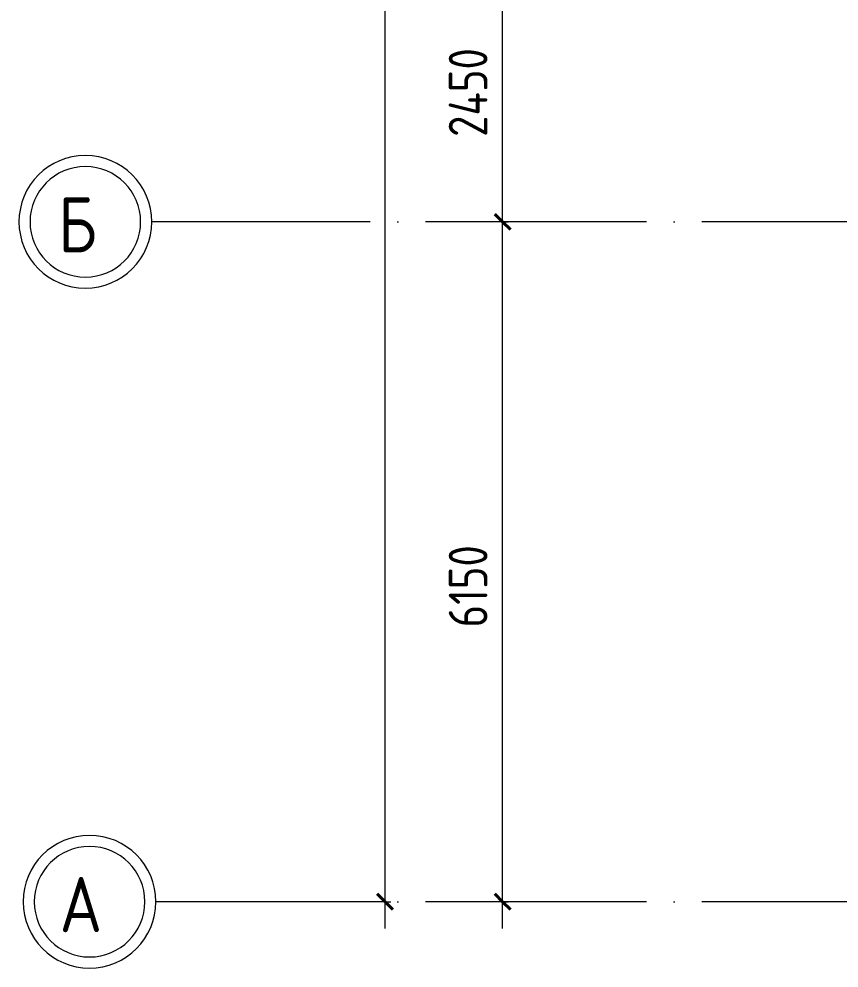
# Model space of a CAD drawing. Header units: millimetres. Extents: x -586848 to 520591, y -385801 to 675781.
# Drawn here: x -91147 to -83733, y -363126 to -354541 of the extents above; entities that cross this region are included whole.
import ezdxf

# ---------------------------------------------------------------- set-up
doc = ezdxf.new("R2010")
doc.units = ezdxf.units.MM
doc.linetypes.add('ADSK_Линия сетки', pattern=[25, 20, -2.5, 0, -2.5])
doc.layers.add('Оси', color=252, linetype='Continuous', lineweight=9)
doc.layers.add('Размеры', color=7, linetype='Continuous', lineweight=9)
doc.styles.add('GOST Common_1', font='', dxfattribs={"height": 250})
doc.styles.add('GOST Common_3', font='', dxfattribs={"height": 3.5})
doc.styles.get('GOST Common_1').set_extended_font_data('GOST type B')
doc.styles.get('GOST Common_3').set_extended_font_data('GOST 2.304 type A')

# ---------------------------------------------------------------- blocks, each defined once
blk = doc.blocks.new('2 этаж')
at = {"layer": 'Оси', "color": 251, "linetype": 'ADSK_Линия сетки', "ltscale": 100, "true_color": 0x636466}
for p, q in [((170543.3, -12489.3), (93565.9, -12489.3)), ((170543.3, -18639.3), (93603.7, -18639.3))]:
    blk.add_line(p, q, dxfattribs=at)
at = {"layer": 'Оси', "color": 251, "lineweight": 20, "true_color": 0x636466}
for centre, radius, start, end in [((92965.9, -12489.3), 600, 90, 270), ((92965.9, -12489.3), 600, 270, 90), ((92965.9, -12489.3), 500, 90, 270), ((92965.9, -12489.3), 500, 270, 90), ((93003.7, -18639.3), 600, 90, 270), ((93003.7, -18639.3), 600, 270, 90), ((93003.7, -18639.3), 500, 90, 270), ((93003.7, -18639.3), 500, 270, 90)]:
    blk.add_arc(centre, radius, start, end, dxfattribs=at)
at = {"layer": 'Размеры', "color": 251, "lineweight": 20, "true_color": 0x636466}
for p, q in [((95676.4, -18880.4), (95676.4, 28510.7)), ((96738.9, -12489.3), (96738.9, -10039.3)), ((96738.9, -12489.3), (96588.9, -12489.3)), ((96738.9, -12489.3), (96588.9, -12489.3)), ((96738.9, -18880.4), (96738.9, -12489.3)), ((96738.9, -12489.3), (96788.9, -12489.3)), ((96738.9, -12489.3), (96788.9, -12489.3)), ((95676.4, -18639.3), (95526.4, -18639.3)), ((95676.4, -18639.3), (95726.4, -18639.3)), ((96738.9, -18639.3), (96588.9, -18639.3)), ((96738.9, -18639.3), (96788.9, -18639.3))]:
    blk.add_line(p, q, dxfattribs=at)
at = {"layer": 'Размеры', "color": 251, "lineweight": 40, "true_color": 0x636466}
for p, q in [((96738.9, -12489.3), (96668.2, -12418.6)), ((96738.9, -12489.3), (96668.2, -12418.6)), ((96738.9, -12489.3), (96809.6, -12560)), ((96738.9, -12489.3), (96809.6, -12560)), ((95676.4, -18639.3), (95605.7, -18568.6)), ((96738.9, -18639.3), (96668.2, -18568.6)), ((95676.4, -18639.3), (95747.1, -18710)), ((96738.9, -18639.3), (96809.6, -18710))]:
    blk.add_line(p, q, dxfattribs=at)
at = {"layer": 'Оси', "color": 251, "true_color": 0x636466, "style": 'GOST Common_1', "width": 0.9}
for s, p in [('Б', (92718.8, -12764.7)), ('А', (92732.8, -18914.7))]:
    blk.add_text(s, height=500, dxfattribs=at).set_placement(p)
at = {"layer": 'Размеры', "color": 251, "lineweight": 20, "true_color": 0x636466, "char_height": 350, "width": 1095.377, "attachment_point": 1, "rotation": 90, "line_spacing_factor": 1.022761, "style": 'GOST Common_3'}
for s, insert in [('2450', (96251.5, -11720.7)), ('6150', (96251.5, -16158.2))]:
    blk.add_mtext(s, dxfattribs=dict(at, insert=insert))

msp = doc.modelspace()

# ---------------------------------------------------------------- block references
msp.add_blockref('2 этаж', (-183513.2, -343887.1))

doc.saveas('drawing.dxf')
